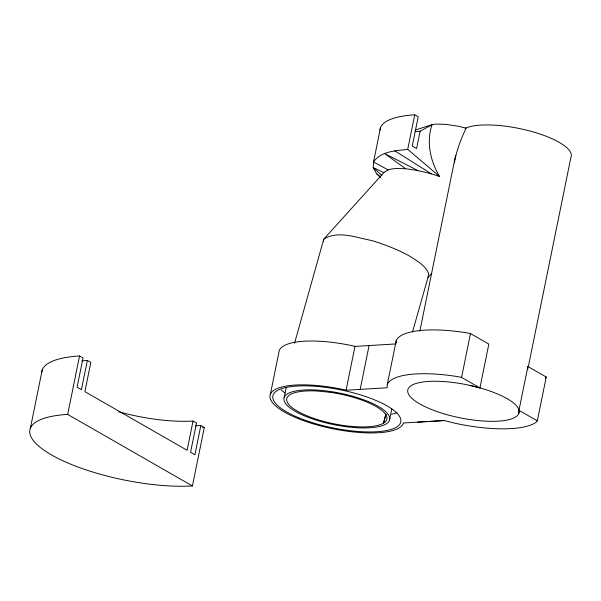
<?xml version="1.0" encoding="UTF-8"?>
<svg xmlns="http://www.w3.org/2000/svg" width="601" height="601" viewBox="0 0 601 601"><rect width="100%" height="100%" fill="white"/><g stroke="black" fill="none" stroke-linecap="round" stroke-linejoin="round"><path stroke-width="0.9" d="M469.802 385.376L479.929 387.923L488.838 344.095L470.485 333.57L466.083 332.736A78.07 23.214 11.5 0 0 396.209 340.684L387.292 384.512L387.119 387.758L346.071 390.222L344.463 389.801A68.131 20.261 11.5 0 0 270.375 394.256L279.285 350.436A68.131 20.261 11.5 0 1 353.38 345.981L354.981 346.401L396.036 343.93M396.082 343.118L396.209 340.684M518.806 413.48A56.779 16.881 11.5 0 0 441.262 381.41A56.779 16.881 11.5 0 0 430.226 408.965A56.779 16.881 11.5 0 0 518.806 413.48L518.971 410.318L527.888 366.49L546.241 377.022L537.324 420.843L536.4 422A78.07 23.214 11.5 0 1 454.672 423.157L444.289 420.55L403.241 422.984L403.271 423.532A68.131 20.261 11.5 0 1 329.175 427.987A68.131 20.261 11.5 0 1 270.375 394.256M527.723 369.66L527.888 366.49M454.416 162.773C456.512 150.806 460.764 139.056 466.173 128.178L457.985 126.195L445.717 124.362L435.522 124.099L432.029 124.723L415.156 130.056M323.361 241.677L323.729 239.206L383.851 172.63C389.756 167.303 398.335 168.663 405.637 168.753C417.184 170.151 428.596 172.66 439.579 176.514C430.369 161.353 426.132 141.813 432.029 124.723L420.107 131.236A80.91 24.063 11.5 0 0 415.193 131.634M412.459 332.128L428.002 277.429L428.611 273.312C425.057 265.259 416.959 260.864 409.92 256.274C397.697 249.505 384.655 244.404 371.275 240.43C356.581 237.711 337.401 230.085 323.729 239.206L294.52 343.306M30.373 428.228L42.258 369.795M195.565 425.763A96.521 28.705 11.5 0 0 200.839 425.538L204.302 427.521L192.418 485.954A102.2 30.388 11.5 0 1 51.461 454.904A102.2 30.388 11.5 0 1 67.673 414.405L79.557 355.972L83.028 357.963L77.078 387.179L81.413 389.666L87.355 360.45A89.421 26.594 11.5 0 0 81.774 360.908M118.487 411.73A83.742 24.904 11.5 0 0 193.041 421.061L187.099 450.277L84.876 391.649L90.819 362.433L87.355 360.45M200.839 425.538L194.897 454.747L190.562 452.268L196.504 423.051L193.041 421.061M284.213 397.306L286.196 387.57M380.553 127.48L373.529 162.007L373.229 167.514L376.459 173.584L380.433 177.423M346.071 390.222L354.981 346.401M439.579 176.514L407.718 149.341L414.743 114.814L418.206 116.797L412.263 146.013L416.598 148.5L420.107 131.236M360.172 389.373L369.089 345.552M389.425 420.482A53.94 16.039 11.5 0 0 315.758 390.011A53.94 16.039 11.5 0 0 305.278 416.185A53.94 16.039 11.5 0 0 389.425 420.482L391.769 408.973M419.836 331.211L455.528 155.749M479.929 387.923L461.576 377.39L470.485 333.57M528.339 366.633L570.95 157.177A56.779 16.881 11.5 0 0 530.675 131.213A56.779 16.881 11.5 0 0 465.009 128.404M545.317 378.179L546.241 377.022M428.002 277.429L431.758 273.275M407.718 149.341C395.924 150.904 380.824 150.971 373.529 162.007L388.013 169.813M417.349 422.165L444.289 420.55M461.576 377.39L457.166 376.557A78.07 23.214 11.5 0 0 387.292 384.512M383.851 172.63L373.229 167.514L381.905 175.515M417.905 170.579L384.505 153.495L405.637 168.753M518.971 410.318L537.324 420.843M67.673 414.405L192.418 485.954M394.767 150.813L431.398 173.854M376.459 173.584L380.643 177.145M204.302 427.521A102.2 30.388 11.5 0 1 202.582 427.619M41.649 372.274A102.2 30.388 11.5 0 1 79.557 355.972M396.893 412.609A65.291 19.42 11.5 0 1 391.544 414.254M285.084 392.964A65.291 19.42 11.5 0 1 281.253 389.959M379.96 130.147A93.681 27.856 11.5 0 1 414.743 114.814M385.932 414.157L383.476 423.202L385.962 414.172M329.461 392.22L316.87 391.003A51.1 15.198 11.5 0 0 303.535 414.322A51.1 15.198 11.5 0 0 384.903 422.187A51.1 15.198 11.5 0 0 329.461 392.22M298.637 417.725A65.291 19.42 11.5 0 0 400.499 422.924A65.291 19.42 11.5 0 0 311.326 386.037A65.291 19.42 11.5 0 0 298.637 417.725"/></g></svg>
